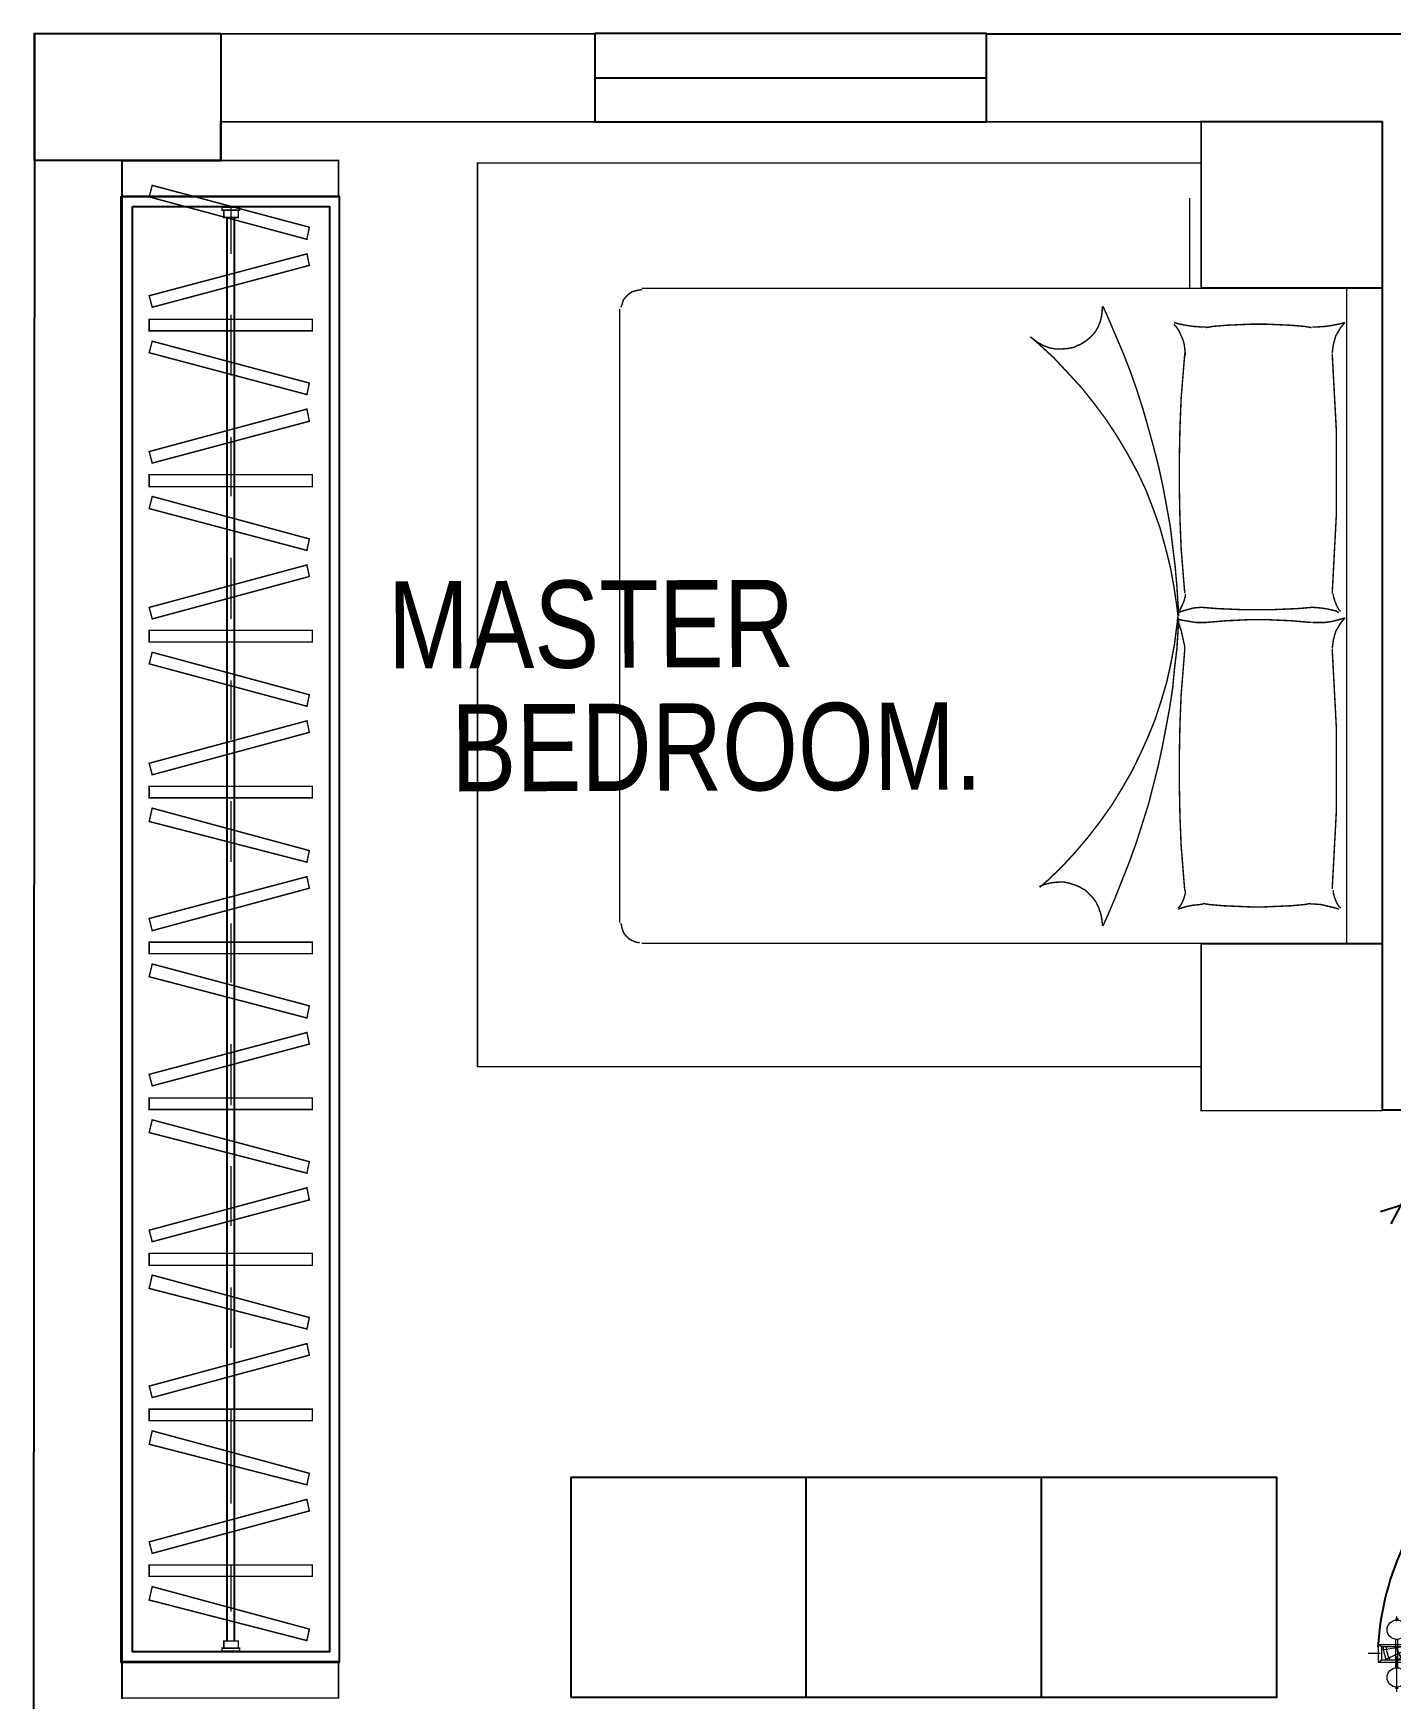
# Model space of a CAD drawing. Header units: metres. Extents: x 190.7 to 215.7, y -121.3 to -111.6.
# Drawn here: x 190.71 to 194.555, y -117.063 to -112.343 of the extents above; entities that cross this region are included whole.
import ezdxf

# ---------------------------------------------------------------- set-up
doc = ezdxf.new("R2010")
doc.units = ezdxf.units.M
doc.header["$LTSCALE"] = 0.4
doc.header["$MEASUREMENT"] = 0
doc.linetypes.add('CENTER', pattern=[2, 1.25, -0.25, 0.25, -0.25])
doc.linetypes.add('DASHDOT2', pattern=[0.5, 0.25, -0.125, 0, -0.125])
for name, color, linetype in [('1wall', 1, 'Continuous'), ('2furni', 3, 'Continuous'), ('3door', 5, 'Continuous'), ('_DIM', 2, 'Continuous'), ('ISLAK', 6, 'Continuous'), ('Windows', 4, 'Continuous')]:
    doc.layers.add(name, color=color, linetype=linetype)
for name, color, linetype, lineweight in [('AR-Doors', 8, 'Continuous', 20), ('HATCH - wood.', 15, 'Continuous', 20), ('WOOD - section.', 142, 'Continuous', 20)]:
    doc.layers.add(name, color=color, linetype=linetype, lineweight=lineweight)
doc.styles.add('abd', font='romant.shx')
doc.styles.add('HELV', font='HELV')
doc.dimstyles.new('Qasem', dxfattribs={"dimscale": 0.0002, "dimtxt": 500, "dimasz": 60, "dimexe": 0.2, "dimexo": 0.0325, "dimgap": 90, "dimtad": 1, "dimtxsty": 'abd', "dimblk": 'SAM2', "dimcen": 90, "dimse1": 1, "dimse2": 1, "dimazin": 3, "dimtfac": 0.782609, "dimtix": 1, "dimtmove": 1, "dimatfit": 3, "dimldrblk": 'SAM2', "dimfxl": 0.2})

# ---------------------------------------------------------------- blocks, each defined once
blk = doc.blocks.new('4')
at = {"layer": 'AR-Doors', "linetype": 'CENTER', "ltscale": 0.2}
blk.add_line((-0.019, -0.0285), (-0.019, 0.8054), dxfattribs=at)
at = {"layer": 'AR-Doors', "linetype": 'DASHDOT2'}
blk.add_line((-0.1269, 0.7245), (0.0862, 0.7245), dxfattribs=at)
at = {"layer": 'AR-Doors', "linetype": 'ByBlock'}
for p, q in [((-0.118, 0.7273), (-0.1138, 0.7273)), ((-0.118, 0.7217), (-0.118, 0.7273)), ((-0.118, 0.7217), (-0.1138, 0.7217)), ((-0.0593, 0.7273), (0.0213, 0.7273)), ((-0.0593, 0.7217), (0.0213, 0.7217)), ((0.08, 0.7273), (0.0758, 0.7273)), ((0.08, 0.7217), (0.0758, 0.7217)), ((0.08, 0.7217), (0.08, 0.7273))]:
    blk.add_line(p, q, dxfattribs=at)
for centre in [(-0.0866, 0.7245), (0.0486, 0.7245)]:
    blk.add_circle(centre, 0.0274, dxfattribs=at)
at = {"layer": 'HATCH - wood.', "linetype": 'ByBlock'}
for p, q in [((-0.0004, 0.681), (-0.038, 0.7602)), ((0, 0.7068), (-0.0093, 0.7676)), ((-0.0004, 0.6754), (-0.038, 0.7208)), ((-0.0063, 0.6759), (-0.038, 0.6974)), ((-0.0015, 0.0099), (-0.0153, 0.1)), ((-0.0064, 0.0134), (-0.038, 0.08)), ((-0.0064, 0.0077), (-0.038, 0.0459)), ((-0.0123, 0.0083), (-0.038, 0.0257))]:
    blk.add_line(p, q, dxfattribs=at)
for centre, radius, start, end in [((0.006, 0.6676), 0.096, 93.5832, 117.2788), ((0.006, 0.6676), 0.0874, 93.9351, 120.2161), ((0.006, 0.6676), 0.058, 95.9357, 139.3195), ((0.006, 0.6676), 0.0568, 96.0629, 140.7643), ((0.006, 0.6676), 0.0377, 99.1484, 180), ((0.006, 0.6676), 0.0321, 100.7649, 180), ((0.006, 0.6676), 0.0148, 113.8401, 180), ((0.006, 0.6676), 0.01, 126.7072, 180), ((0, 0), 0.096, 90, 113.3172), ((0, 0), 0.0874, 90, 115.7621), ((0, 0), 0.058, 90, 130.9154), ((0, 0), 0.0568, 90, 131.9845), ((0, 0), 0.0377, 90, 180), ((0, 0), 0.0321, 90, 180), ((0, 0), 0.0148, 90, 180), ((0, 0), 0.01, 90, 180)]:
    blk.add_arc(centre, radius, start, end, dxfattribs=at)
at = {"layer": 'WOOD - section.'}
for p, q in [((0.006, 0.7776), (-0.044, 0.7776)), ((-0.038, 0.7676), (-0.044, 0.7776)), ((-0.044, -0.01), (-0.044, 0.7776)), ((-0.038, 0), (-0.038, 0.7676)), ((0, 0.7676), (-0.038, 0.7676)), ((0, 0.7676), (0.006, 0.7776)), ((0, 0), (0, 0.7676)), ((0.006, -0.01), (0.006, 0.7776)), ((0, 0.6676), (-0.038, 0.6676)), ((0, 0.66), (-0.038, 0.66)), ((0, 0.61), (-0.038, 0.61)), ((0, 0.58), (-0.038, 0.58)), ((0, 0.53), (-0.038, 0.53)), ((0, 0.5), (-0.038, 0.5)), ((0, 0.42), (-0.038, 0.42)), ((0, 0.39), (-0.038, 0.39)), ((0, 0.32), (-0.038, 0.32)), ((0, 0.2903), (-0.038, 0.2903)), ((0, 0.2603), (-0.038, 0.2603)), ((0, 0.21), (-0.038, 0.21)), ((0, 0.18), (-0.038, 0.18)), ((0, 0.13), (-0.038, 0.13)), ((0, 0.1), (-0.038, 0.1)), ((-0.044, -0.01), (-0.0377, 0)), ((0, 0), (-0.038, 0)), ((0, 0), (0.006, -0.01)), ((0.006, -0.01), (-0.044, -0.01))]:
    blk.add_line(p, q, dxfattribs=at)
blk = doc.blocks.new('*U4')
at = {"layer": '1wall'}
h = blk.add_hatch(dxfattribs=at)
h.set_pattern_fill('WOOD2', color=5, scale=0.01, style=0)
h.set_pattern_definition([(71.5651, (41.9915738, 4.2427938), (0.00999998403, 0.02000000435), [0.00379473, -0.02782804]), (40.6013, (41.9927738, 4.2463938), (0.059999990182, 0.050000004212), [0.00184391, -0.09035154]), (43.1524, (41.98417377, 4.2475938), (0.149999975375, 0.140000028339), [0.00438634, -0.21493078]), (70.0169, (41.9873738, 4.2505938), (0.02999999454, 0.080000006588), [0.00234094, -0.11470606]), (90, (41.988174, 4.242794), (0.01, 0.01), [0.002, -0.008]), (61.5571, (41.98817377, 4.2447938), (-0.069999938389, -0.1300000376594), [0.00545894, -0.26748794]), (95.7106, (41.9907738, 4.2495938), (0.010000013147, -0.089999994235), [0.00200998, -0.09848878]), (50.1944, (41.9905738, 4.2515938), (-0.040000024326, -0.049999980613), [0.00156205, -0.07654045])])
h.paths.add_polyline_path([(0.032, 0), (0.02, 0), (0.02, -0.0179), (0.032, -0.0179)])
h = blk.add_hatch(dxfattribs=at)
h.set_pattern_fill('WOOD2', color=5, scale=0.01, style=0)
h.set_pattern_definition([(108.4349, (-41.0915738, 4.2427938), (-0.00999998403, 0.02000000435), [0.00379473, -0.02782804]), (139.3987, (-41.0927738, 4.2463938), (-0.059999990182, 0.050000004212), [0.00184391, -0.09035154]), (136.8476, (-41.08417377, 4.2475938), (-0.149999975375, 0.140000028339), [0.00438634, -0.21493078]), (109.9831, (-41.0873738, 4.2505938), (-0.02999999454, 0.080000006588), [0.00234094, -0.11470606]), (90, (-41.088174, 4.242794), (-0.01, 0.01), [0.002, -0.008]), (118.4429, (-41.08817377, 4.2447938), (0.069999938389, -0.1300000376594), [0.00545894, -0.26748794]), (84.2894, (-41.0907738, 4.2495938), (-0.010000013147, -0.089999994235), [0.00200998, -0.09848878]), (129.8056, (-41.0905738, 4.2515938), (0.040000024326, -0.049999980613), [0.00156205, -0.07654045])])
h.paths.add_polyline_path([(0.868, 0), (0.88, 0), (0.88, 0.0021), (0.868, 0.0021)])
at = {"layer": '1wall', "color": 5}
for p, q in [((0, 0.095), (0.02, 0.0021)), ((0, 0.0021), (0.02, 0.095)), ((0.9, 0.095), (0.88, 0.0021)), ((0.9, 0.0021), (0.88, 0.095))]:
    blk.add_line(p, q, dxfattribs=at)
at = {"layer": '1wall', "color": 5, "linetype": 'ByBlock'}
for p, q in [((0.0231, 0.0122), (0.0378, 0.095)), ((0.8769, 0.0122), (0.8622, 0.095)), ((0.0252, 0.0075), (0.055, 0.0787)), ((0.8748, 0.0075), (0.845, 0.0787)), ((0.0324, 0.0006), (0.07, 0.0175)), ((0.0332, 0.0065), (0.07, 0.0388)), ((0.8668, 0.0065), (0.83, 0.0388)), ((0.8676, 0.0006), (0.83, 0.0175))]:
    blk.add_line(p, q, dxfattribs=at)
at = {"layer": '1wall', "color": 5}
for points in [[(0.0504, 0.095), (0.0504, 0.0986, 0.399878), (0.0368, 0.1115), (-0.0044, 0.1149, 0.429068), (-0.0241, 0.0995), (-0.0241, 0.095)], [(0.8496, 0.095), (0.8496, 0.0986, -0.399878), (0.8632, 0.1115), (0.9044, 0.1149, -0.429068), (0.9241, 0.0995), (0.9241, 0.095)], [(0.869, 0.0021), (0.869, -0.0014, 0.399878), (0.8825, -0.0143), (0.9237, -0.0178, 0.429068), (0.9435, -0.0024), (0.9435, 0.0021)], [(0.031, -0.0179), (0.031, -0.0214, -0.399878), (0.0175, -0.0343), (-0.0237, -0.0378, -0.429068), (-0.0435, -0.0224), (-0.0435, -0.0179)]]:
    blk.add_lwpolyline(points, format="xyb", dxfattribs=at)
for points in [[(0.0454, 0.095), (0.0454, 0.0985, 0.402433), (0.0367, 0.1065), (-0.0049, 0.1099, 0.427265), (-0.0191, 0.0992), (-0.0191, 0.095)], [(0.032, -0.005), (0.032, 0), (0.02, 0), (0.02, 0), (0.02, 0.095), (0.055, 0.095), (0.055, 0.045), (0.07, 0.045), (0.07, 0.012), (0.0665, 0.012), (0.0665, 0.0045), (0.0649, 0.0045, -0.414214), (0.0605, 0.0001), (0.0605, -0.0015), (0.053, -0.0015), (0.053, -0.005)], [(0.868, -0.005), (0.868, 0), (0.88, 0), (0.88, 0), (0.88, 0.095), (0.845, 0.095), (0.845, 0.045), (0.83, 0.045), (0.83, 0.012), (0.8335, 0.012), (0.8335, 0.0045), (0.8351, 0.0045, 0.414214), (0.8395, 0.0001), (0.8395, -0.0015), (0.847, -0.0015), (0.847, -0.005)], [(0.8546, 0.095), (0.8546, 0.0985, -0.402433), (0.8633, 0.1065), (0.9049, 0.1099, -0.427265), (0.9191, 0.0992), (0.9191, 0.095)], [(0.874, 0.0021), (0.874, -0.0013, 0.402433), (0.8827, -0.0093), (0.9243, -0.0128, 0.427265), (0.9385, -0.0021), (0.9385, 0.0021)], [(0.026, -0.0179), (0.026, -0.0213, -0.402433), (0.0173, -0.0293), (-0.0243, -0.0328, -0.427265), (-0.0385, -0.0221), (-0.0385, -0.0179)]]:
    blk.add_lwpolyline(points, format="xyb", close=True, dxfattribs=at)
for points in [[(0, 0.095), (0.02, 0.095), (0.02, -0.0179), (0, -0.0179)], [(0.9, 0.095), (0.88, 0.095), (0.88, 0.0021), (0.9, 0.0021)], [(0.032, 0), (0.02, 0), (0.02, -0.0179), (0.032, -0.0179)], [(0.868, 0), (0.88, 0), (0.88, 0.0021), (0.868, 0.0021)]]:
    blk.add_lwpolyline(points, close=True, dxfattribs=at)
at = {"layer": '1wall', "color": 5, "linetype": 'ByBlock'}
blk.add_circle((0.0556, 0.0975), 0.00245, dxfattribs=at)
at = {"layer": '1wall', "color": 5}
blk.add_arc((0.0556, 0.0975), 0.7894, 356.1903, 86.6735, dxfattribs=at)
at = {"layer": '1wall', "color": 5, "linetype": 'ByBlock'}
for centre, radius, start, end in [((0.02, -0.005), 0.0927, 67.8233, 90), ((0.02, -0.005), 0.0907, 67.3068, 90), ((0.02, -0.005), 0.071, 60.4826, 90), ((0.02, -0.005), 0.0607, 34.5517, 90), ((0.88, -0.005), 0.0607, 90, 145.4483), ((0.88, -0.005), 0.0927, 90, 112.1767), ((0.88, -0.005), 0.0907, 90, 112.6932), ((0.88, -0.005), 0.071, 90, 119.5174), ((0.02, -0.005), 0.0388, 5.2476, 90), ((0.02, -0.005), 0.0329, 360, 90), ((0.02, -0.005), 0.0175, 0, 90), ((0.02, -0.005), 0.0136, 0, 90), ((0.88, -0.005), 0.0388, 90, 174.7524), ((0.88, -0.005), 0.0329, 90, 180), ((0.88, -0.005), 0.0175, 90, 180), ((0.88, -0.005), 0.0136, 90, 180)]:
    blk.add_arc(centre, radius, start, end, dxfattribs=at)
at = {"layer": '1wall', "color": 5}
blk.add_blockref('4', (0.102, 0.1075), dxfattribs=at)
blk = doc.blocks.new('SAM2')
for p, q in [((0, -5), (0, 5)), ((3.54, 3.54), (-3.54, -3.54)), ((-1, 0), (0, 0))]:
    blk.add_line(p, q)
blk = doc.blocks.new('*D5')
at = {"layer": '_DIM', "lineweight": -2}
blk.add_line((195.2634, -116.0182), (194.5944, -115.6696), dxfattribs=at)
at = {"layer": 'Defpoints', "color": 0}
for p in [(194.6207, -115.5932), (194.5838, -115.6641), (195.311, -115.9528)]:
    blk.add_point(p, dxfattribs=at)
at = {"layer": '_DIM', "lineweight": -2, "xscale": 0.012, "yscale": 0.012, "zscale": 0.012}
for p, rotation in [((194.5838, -115.6641), 152.4806499950406), ((195.274, -116.0237), 332.4806499950406)]:
    blk.add_blockref('SAM2', p, dxfattribs=dict(at, rotation=rotation))
at = {"layer": '_DIM', "insert": (194.9603, -115.7836), "char_height": 0.1, "attachment_point": 5, "rotation": 332.4806, "style": 'abd'}
blk.add_mtext('\\A1;0.78', dxfattribs=at)

msp = doc.modelspace()

# ---------------------------------------------------------------- linework, layer by layer
at = {"layer": '1wall', "color": 1}
for p, q in [((190.7128, -112.3429), (190.7098, -117.1732)), ((190.7106, -112.3429), (192.3008, -112.3439)), ((190.7127, -112.7031), (190.7127, -112.3428)), ((190.7127, -112.3428), (191.2407, -112.3429)), ((191.2407, -112.3429), (191.2407, -112.7032)), ((193.4103, -112.3441), (194.6407, -112.3439)), ((191.2407, -112.7032), (191.2407, -112.5932)), ((191.2407, -112.5932), (192.3007, -112.5939)), ((192.3007, -112.5939), (194.5307, -112.5932)), ((194.531, -112.593), (194.531, -115.394)), ((191.2407, -112.7032), (190.7127, -112.7031)), ((190.9607, -112.7032), (190.9606, -117.0632)), ((190.9607, -112.7032), (191.2407, -112.7032))]:
    msp.add_line(p, q, dxfattribs=at)
at = {"layer": '1wall'}
msp.add_line((194.531, -115.394), (194.621, -115.394), dxfattribs=at)
at = {"layer": '2furni'}
for p, q in [((191.258, -112.865), (191.258, -116.899)), ((191.279, -112.865), (191.279, -116.899)), ((192.8997, -117.059), (192.8997, -116.436)), ((193.5663, -117.059), (193.5663, -116.436))]:
    msp.add_line(p, q, dxfattribs=at)
at = {"layer": '2furni', "const_width": 0.00409}
for points in [[(194.0185, -112.592), (194.0185, -113.064), (194.5307, -113.064), (194.5307, -112.592), (194.0185, -112.592)], [(190.9607, -112.8064), (191.5743, -112.8064), (191.5743, -112.7032), (190.9607, -112.7032), (190.9607, -112.8064)], [(194.0185, -114.9674), (194.0185, -115.2716), (191.9681, -115.2716), (191.9681, -112.7107), (194.0185, -112.7107)], [(191.0466, -112.7738), (191.038, -112.8064), (191.4849, -112.9267), (191.4918, -112.8924), (191.0466, -112.7738)], [(193.9859, -112.81), (193.9859, -113.064)], [(191.2941, -112.8442), (191.2941, -112.8357), (191.2443, -112.8357), (191.2443, -112.8442), (191.2941, -112.8442)], [(191.2907, -112.8648), (191.2907, -112.8442), (191.2495, -112.8442), (191.2495, -112.8648), (191.2907, -112.8648)], [(191.27, -112.8357), (191.27, -112.968)], [(191.0466, -113.1192), (191.038, -113.0866), (191.4849, -112.968), (191.4918, -113.0006), (191.0466, -113.1192)], [(192.4349, -113.0688), (192.4176, -113.0721), (192.4056, -113.0754), (192.3971, -113.082), (192.3885, -113.0901), (192.3816, -113.0983), (192.3782, -113.1097), (192.3746, -113.1196)], [(192.433, -114.922), (194.5307, -114.922), (194.5307, -113.0655), (192.433, -113.0655)], [(194.431, -113.0655), (194.431, -114.922)], [(191.27, -113.1399), (191.27, -113.3134)], [(192.3712, -114.863), (192.3712, -113.1245)], [(193.5339, -113.2032), (193.5407, -113.2081), (193.5562, -113.2195), (193.5717, -113.2277), (193.5888, -113.2343), (193.6061, -113.2376), (193.6232, -113.2376), (193.6421, -113.236), (193.6593, -113.2326), (193.6679, -113.2277), (193.6765, -113.2245), (193.692, -113.2146), (193.7057, -113.2032), (193.7177, -113.1901), (193.7263, -113.1753), (193.7332, -113.159), (193.7366, -113.1425), (193.7384, -113.1245), (193.7384, -113.1163)], [(193.9549, -113.9946), (193.9532, -113.9651), (193.9497, -113.9094), (193.9447, -113.8521), (193.9377, -113.7963), (193.9308, -113.739), (193.9206, -113.6833), (193.9103, -113.6275), (193.8982, -113.5719), (193.8844, -113.5178), (193.869, -113.4621), (193.8536, -113.408), (193.8363, -113.354), (193.8174, -113.2999), (193.7968, -113.2474), (193.7744, -113.195), (193.7521, -113.1425), (193.7401, -113.1163)], [(194.431, -114.8696), (194.431, -113.1131)], [(191.038, -113.1862), (191.038, -113.1536), (191.5004, -113.1536), (191.5004, -113.1862), (191.038, -113.1862)], [(193.9412, -113.1622), (193.9515, -113.1655), (193.9756, -113.1704), (193.9979, -113.1736), (194.0219, -113.1753), (194.034, -113.1753)], [(193.9738, -113.2556), (193.9721, -113.236), (193.9704, -113.2245), (193.967, -113.2114), (193.9618, -113.1999), (193.9567, -113.1884), (193.9497, -113.177), (193.9412, -113.1671)], [(194.3313, -113.177), (194.3124, -113.1736), (194.2746, -113.1704), (194.2368, -113.1687), (194.2007, -113.1671), (194.1629, -113.1671), (194.1251, -113.1687), (194.0873, -113.1704), (194.0512, -113.1736), (194.0323, -113.177)], [(194.3331, -113.1753), (194.345, -113.1753), (194.3691, -113.1736), (194.3915, -113.1704), (194.4156, -113.1655), (194.4258, -113.1622)], [(194.4258, -113.1622), (194.4138, -113.177), (194.4069, -113.1884), (194.4001, -113.1999), (194.3967, -113.2114), (194.3932, -113.2245), (194.3915, -113.236), (194.3898, -113.2491)], [(191.0466, -113.2155), (191.038, -113.2481), (191.4849, -113.3667), (191.4918, -113.3341), (191.0466, -113.2155)], [(193.9532, -113.9962), (193.9497, -113.9668), (193.9412, -113.911), (193.9308, -113.8537), (193.9171, -113.7996), (193.9017, -113.7439), (193.8828, -113.6914), (193.8621, -113.6374), (193.8381, -113.5866), (193.8106, -113.5358), (193.7814, -113.4866), (193.7504, -113.4391), (193.7161, -113.3932), (193.6799, -113.3474), (193.6404, -113.3047), (193.6009, -113.2622), (193.5579, -113.2229), (193.5355, -113.2032)], [(193.9721, -113.2507), (193.9686, -113.2933), (193.9618, -113.3769), (193.9584, -113.4621), (193.9567, -113.5473), (193.9567, -113.6325), (193.9584, -113.7176), (193.9618, -113.8029), (193.9686, -113.8881), (193.9721, -113.9291)], [(194.3898, -113.9307), (194.4018, -113.703), (194.4018, -113.4735), (194.3898, -113.2507)], [(191.0466, -113.5609), (191.038, -113.5283), (191.4849, -113.4079), (191.4918, -113.4423), (191.0466, -113.5609)], [(191.27, -113.487), (191.27, -113.6554)], [(191.038, -113.6279), (191.038, -113.5935), (191.5004, -113.5935), (191.5004, -113.6279), (191.038, -113.6279)], [(191.0466, -113.6554), (191.038, -113.6898), (191.4849, -113.8084), (191.4918, -113.7758), (191.0466, -113.6554)], [(191.0466, -114.0026), (191.038, -113.97), (191.4849, -113.8496), (191.4918, -113.8824), (191.0466, -114.0026)], [(191.27, -113.8291), (191.27, -114.0026)], [(193.9532, -113.9815), (193.9584, -113.9765), (193.9652, -113.9634), (193.9704, -113.9503), (193.9738, -113.9372), (193.9738, -113.9307)], [(194.3932, -113.9307), (194.3932, -113.9372), (194.3967, -113.9503), (194.4018, -113.9634), (194.4087, -113.9765), (194.4138, -113.9815)], [(194.0237, -113.97), (194.0151, -113.97), (193.9962, -113.9717), (193.979, -113.9765), (193.9618, -113.9815), (193.9532, -113.9848)], [(194.0237, -113.97), (194.0633, -113.9733), (194.1389, -113.9765), (194.2161, -113.9765), (194.2918, -113.9733), (194.3297, -113.97)], [(194.4087, -113.9848), (194.4001, -113.9799), (194.3794, -113.975), (194.3589, -113.9717), (194.3382, -113.97), (194.3279, -113.97)], [(191.038, -114.068), (191.038, -114.0352), (191.5004, -114.0352), (191.5004, -114.068), (191.038, -114.068)], [(193.5613, -114.7631), (193.582, -114.7451), (193.6232, -114.7058), (193.661, -114.6648), (193.6972, -114.6222), (193.7315, -114.5779), (193.7641, -114.5321), (193.7933, -114.4845), (193.8209, -114.437), (193.8449, -114.3879), (193.8673, -114.3387), (193.8879, -114.2879), (193.9051, -114.2354), (193.9206, -114.183), (193.9326, -114.129), (193.9429, -114.0749), (193.9497, -114.0209), (193.9532, -113.993)], [(193.7401, -114.8729), (193.7521, -114.8467), (193.7744, -114.7942), (193.7951, -114.7418), (193.8158, -114.6893), (193.8347, -114.6369), (193.8518, -114.5829), (193.869, -114.5288), (193.8828, -114.4747), (193.8965, -114.4207), (193.9085, -114.3649), (193.9188, -114.3109), (193.9292, -114.2551), (193.9377, -114.1994), (193.9429, -114.1438), (193.9497, -114.088), (193.9532, -114.0323), (193.9549, -114.0044)], [(193.9721, -114.0929), (193.9721, -114.0814), (193.967, -114.0585), (193.9618, -114.0355), (193.9549, -114.0143), (193.9497, -114.0044)], [(193.9532, -114.0028), (193.9636, -114.0061), (193.9841, -114.0093), (194.003, -114.0126), (194.0237, -114.0126), (194.034, -114.0126)], [(194.3313, -114.0126), (194.3124, -114.011), (194.2746, -114.0078), (194.2368, -114.0061), (194.2007, -114.0044), (194.1629, -114.0044), (194.1251, -114.0061), (194.089, -114.0078), (194.0512, -114.011), (194.0323, -114.0126)], [(194.3331, -114.0126), (194.345, -114.0126), (194.3691, -114.0126), (194.3915, -114.0093), (194.4156, -114.0028), (194.4258, -113.9995)], [(194.4258, -113.9995), (194.4138, -114.0143), (194.4069, -114.0258), (194.4001, -114.0372), (194.3967, -114.0487), (194.3932, -114.0618), (194.3915, -114.0749), (194.3898, -114.0863)], [(191.0466, -114.0971), (191.038, -114.1299), (191.4849, -114.2501), (191.4918, -114.2175), (191.0466, -114.0971)], [(193.9721, -114.0897), (193.9686, -114.1322), (193.9618, -114.2174), (193.9584, -114.3027), (193.9567, -114.3879), (193.9567, -114.4747), (193.9584, -114.5599), (193.9618, -114.6451), (193.9686, -114.7303), (193.9721, -114.7729)], [(194.3898, -114.768), (194.4018, -114.5435), (194.4018, -114.3158), (194.3898, -114.088)], [(191.27, -114.1762), (191.27, -114.3446)], [(191.0466, -114.4444), (191.038, -114.4117), (191.4849, -114.2914), (191.4918, -114.3241), (191.0466, -114.4444)], [(191.038, -114.5097), (191.038, -114.477), (191.5004, -114.477), (191.5004, -114.5097), (191.038, -114.5097)], [(191.0466, -114.5389), (191.038, -114.5767), (191.4849, -114.6919), (191.4918, -114.6592), (191.0466, -114.5389)], [(191.27, -114.5183), (191.27, -114.6919)], [(191.0466, -114.8861), (191.038, -114.8517), (191.4849, -114.7331), (191.4918, -114.7658), (191.0466, -114.8861)], [(193.7384, -114.8729), (193.7384, -114.8647), (193.7366, -114.8499), (193.7332, -114.8352), (193.7281, -114.8204), (193.7211, -114.8057), (193.7126, -114.7942), (193.7022, -114.7828), (193.6903, -114.7713), (193.6833, -114.768), (193.6765, -114.7631), (193.661, -114.7566), (193.6455, -114.7517), (193.6301, -114.7483), (193.6146, -114.7483), (193.5974, -114.75), (193.582, -114.7532), (193.5665, -114.7582), (193.5596, -114.7614)], [(193.9532, -114.8221), (193.9584, -114.8172), (193.9652, -114.8057), (193.9704, -114.7926), (193.9738, -114.7794), (193.9738, -114.7713)], [(194.3932, -114.7713), (194.3932, -114.7794), (194.3967, -114.7926), (194.4018, -114.8057), (194.4087, -114.8172), (194.4138, -114.8221)], [(194.0237, -114.8106), (194.0151, -114.8122), (193.9962, -114.8139), (193.979, -114.8172), (193.9618, -114.8221), (193.9532, -114.8253)], [(194.0237, -114.809), (194.0426, -114.8122), (194.0822, -114.8156), (194.12, -114.8172), (194.1578, -114.8188), (194.1972, -114.8188), (194.2351, -114.8172), (194.2729, -114.8156), (194.3108, -114.8122), (194.3297, -114.809)], [(194.4087, -114.8253), (194.4001, -114.8221), (194.3794, -114.8172), (194.3589, -114.8122), (194.3382, -114.8106), (194.3279, -114.8106)], [(191.27, -114.8654), (191.27, -115.0339)], [(192.3746, -114.8647), (192.3782, -114.8811), (192.3816, -114.8909), (192.3885, -114.9008), (192.3971, -114.9089), (192.4056, -114.9139), (192.4176, -114.9188), (192.4279, -114.9204)], [(191.038, -114.9514), (191.038, -114.9187), (191.5004, -114.9187), (191.5004, -114.9514), (191.038, -114.9514)], [(194.0185, -115.396), (194.0185, -114.924), (194.5307, -114.924), (194.5307, -115.396), (194.0185, -115.396)], [(191.0466, -114.9806), (191.038, -115.0167), (191.4849, -115.1336), (191.4918, -115.0992), (191.0466, -114.9806)], [(191.0466, -115.326), (191.038, -115.2934), (191.4849, -115.1748), (191.4918, -115.2075), (191.0466, -115.326)], [(191.27, -115.2075), (191.27, -115.3811)], [(191.038, -115.3931), (191.038, -115.3604), (191.5004, -115.3604), (191.5004, -115.3931), (191.038, -115.3931)], [(191.0466, -115.4223), (191.038, -115.4584), (191.4849, -115.5735), (191.4918, -115.5409), (191.0466, -115.4223)], [(191.27, -115.553), (191.27, -115.7231)], [(191.0466, -115.7677), (191.038, -115.7351), (191.4849, -115.6149), (191.4918, -115.6492), (191.0466, -115.7677)], [(191.038, -115.8348), (191.038, -115.8005), (191.5004, -115.8005), (191.5004, -115.8348), (191.038, -115.8348)], [(191.0466, -115.8623), (191.038, -115.9002), (191.4849, -116.0152), (191.4918, -115.9826), (191.0466, -115.8623)], [(191.27, -115.8966), (191.27, -116.0685)], [(191.0466, -116.2095), (191.038, -116.1769), (191.4849, -116.0565), (191.4918, -116.0892), (191.0466, -116.2095)], [(191.038, -116.2748), (191.038, -116.2422), (191.5004, -116.2422), (191.5004, -116.2748), (191.038, -116.2748)], [(191.27, -116.2422), (191.27, -116.3745)], [(191.0466, -116.3038), (191.038, -116.3417), (191.4849, -116.4567), (191.4918, -116.4241), (191.0466, -116.3038)], [(191.27, -116.3381), (191.27, -116.51)], [(191.0466, -116.651), (191.038, -116.6184), (191.4849, -116.498), (191.4918, -116.5307), (191.0466, -116.651)], [(191.038, -116.7163), (191.038, -116.6837), (191.5004, -116.6837), (191.5004, -116.7163), (191.038, -116.7163)], [(191.27, -116.6837), (191.27, -116.816)], [(191.0466, -116.7453), (191.038, -116.7832), (191.4849, -116.8982), (191.4918, -116.8656), (191.0466, -116.7453)], [(191.2907, -116.8992), (191.2907, -116.9198), (191.2495, -116.9198), (191.2495, -116.8992), (191.2907, -116.8992)], [(190.9607, -116.9576), (191.5743, -116.9576), (191.5743, -117.0608), (190.9607, -117.0608), (190.9607, -116.9576)], [(191.2941, -116.9198), (191.2941, -116.9283), (191.2443, -116.9283), (191.2443, -116.9198), (191.2941, -116.9198)]]:
    msp.add_lwpolyline(points, dxfattribs=at)
at = {"layer": '2furni'}
for points in [[(190.959, -112.804), (191.576, -112.804), (191.576, -116.96), (190.959, -116.96)], [(190.991, -112.834), (191.549, -112.834), (191.549, -116.93), (190.991, -116.93)], [(192.233, -117.059), (194.233, -117.059), (194.233, -116.436), (192.233, -116.436)]]:
    msp.add_lwpolyline(points, close=True, dxfattribs=at)
at = {"layer": 'Windows', "color": 1, "ltscale": 0.01}
for p, q in [((193.4103, -112.3437), (192.3003, -112.3437)), ((192.3003, -112.3437), (192.3003, -112.5939)), ((193.4103, -112.5939), (193.4103, -112.3437)), ((192.3003, -112.5939), (193.4103, -112.5939))]:
    msp.add_line(p, q, dxfattribs=at)
at = {"layer": 'Windows', "color": 1}
msp.add_line((192.3003, -112.4688), (193.4107, -112.4688), dxfattribs=at)

# ---------------------------------------------------------------- block references
at = {"layer": '3door', "rotation": 90.00000000000001}
msp.add_blockref('*U4', (195.4048, -117.0181), dxfattribs=at)

# ---------------------------------------------------------------- texts
at = {"layer": 'ISLAK', "color": 2, "style": 'HELV', "width": 0.8}
for s, p in [('    MASTER', (191.4078, -114.1443)), ('BEDROOM.', (191.8943, -114.4918))]:
    msp.add_text(s, height=0.2472, rotation=0.2222, dxfattribs=at).set_placement(p)

# ---------------------------------------------------------------- dimensions: what is measured, and where the dimension line sits
at = {"layer": '_DIM', "color": 5}
dim = msp.add_aligned_dim(p1=(195.311, -115.9528), p2=(194.6207, -115.5932), distance=0.0799, dimstyle='Qasem', dxfattribs=at)
dim.commit()
dim.dimension.update_dxf_attribs({"geometry": '*D5', "text_midpoint": (194.9603, -115.7836)})

doc.saveas('drawing.dxf')
